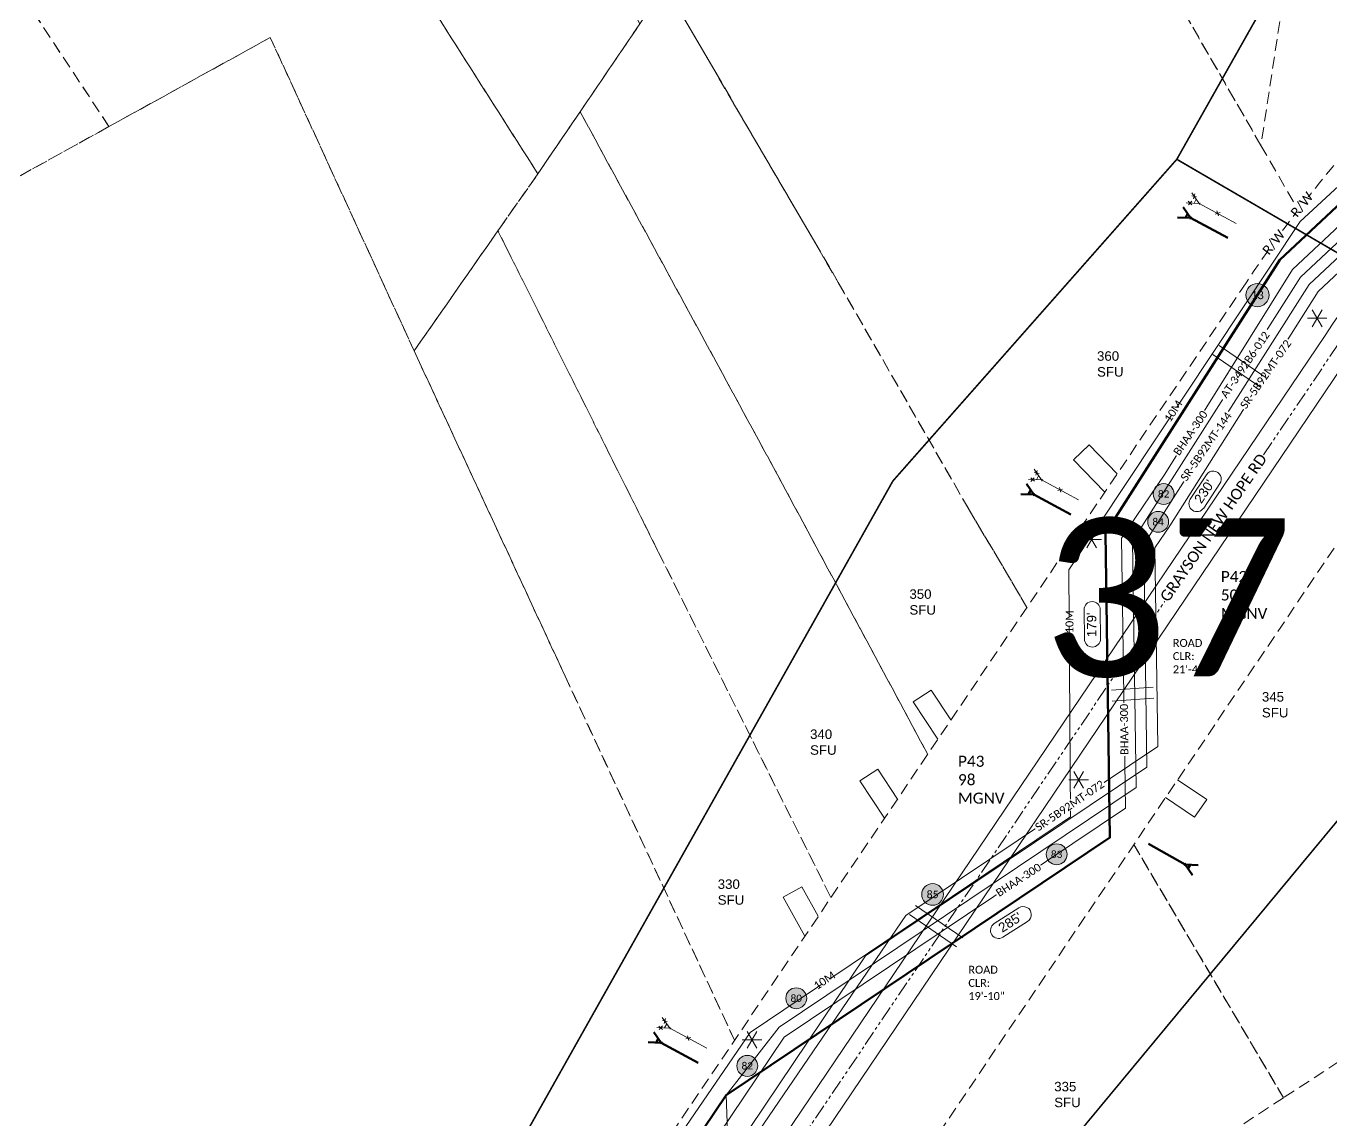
# Model space of a CAD drawing. Header units: inches. Extents: x 0 to 2372193, y 0 to 1426201.
# Drawn here: x 2365434 to 2366259, y 1421993 to 1422685 of the extents above; entities that cross this region are included whole.
import ezdxf
from ezdxf import colors
from ezdxf.entities.mleader import LeaderData, LeaderLine
from ezdxf.enums import TextEntityAlignment as Align
from ezdxf.math import Vec2, Vec3

# ---------------------------------------------------------------- set-up
doc = ezdxf.new("R2010")
doc.units = ezdxf.units.IN
doc.header["$MEASUREMENT"] = 0
doc.linetypes.add('DASHED', pattern=[0.75, 0.5, -0.25])
doc.linetypes.add('PHANTOM2', pattern=[1.25, 0.625, -0.125, 0.125, -0.125, 0.125, -0.125])
for name, color, linetype in [('ADDRESS', 6, 'Continuous'), ('AERIAL CABLE EX', 5, 'Continuous'), ('Center Line', 1, 'PHANTOM2'), ('EOP', 6, 'Continuous'), ('ga_clayton', 7, 'Continuous'), ('Grouping_Boundary', 2, 'Continuous'), ('LINE LABELS', 7, 'Continuous'), ('Parcels', 7, 'Continuous'), ('POLE INFO', 7, 'Continuous'), ('REELS BUBBLES', 87, 'Continuous'), ('Right_of_Way', 7, 'Continuous'), ('SPAN LENGTHS', 7, 'Continuous'), ('STREET NAMES', 250, 'Continuous')]:
    doc.layers.add(name, color=color, linetype=linetype)
for name, color, linetype, lineweight in [('AnchorGuyProposed', 1, 'Continuous', 50), ('AnchorGuyRemove', 7, 'Continuous', 0), ('DRIVEWAYS', 250, 'Continuous', 20), ('OVERLASH', 255, 'Continuous', 0), ('Poles', 7, 'Continuous', 0), ('PROP CABLE', 1, 'Continuous', 50), ('PROPOSED_AERIAL', 1, 'Continuous', 60), ('ROAD CLEARENCE TEXT', 7, 'Continuous', 0)]:
    doc.layers.add(name, color=color, linetype=linetype, lineweight=lineweight)
doc.styles.add('Annotative', font='arial.ttf')
doc.styles.add('calibri', font='calibri.ttf')
doc.styles.add('Legend', font='calibri.ttf')
doc.styles.add('PROPOSED', font='calibri.ttf')
doc.styles.get("Standard").update_dxf_attribs({"font": 'arial.ttf'})

# ---------------------------------------------------------------- blocks, each defined once
blk = doc.blocks.new('_Open90')
at = {"color": 0, "linetype": 'ByBlock', "lineweight": -2}
for p, q in [((-0.5, 0.5), (0, 0)), ((0, 0), (-1, 0)), ((0, 0), (-0.5, -0.5))]:
    blk.add_line(p, q, dxfattribs=at)
blk = doc.blocks.new('ACMAP_ANN_TEMPLATE_SPANS')
at = {"color": 0, "linetype": 'ByBlock', "lineweight": -2}
for p, q in [((-8.2, 12.5), (22.7, 12.5)), ((-8.2, -4.5), (22.7, -4.5))]:
    blk.add_line(p, q, dxfattribs=at)
for centre, start, end in [((-8.2, 4), 90, 270), ((22.7, 4), 270, 90)]:
    blk.add_arc(centre, 8.49, start, end, dxfattribs=at)
at = {"color": 18, "lineweight": 50, "true_color": 0x000000, "style": 'Annotative'}
blk.add_attdef('AERIALFOOT', text='', height=10, dxfattribs=at).set_placement((6.7, 4.7), align=Align.MIDDLE_CENTER)
blk = doc.blocks.new('POLES')
at = {"layer": 'Poles'}
for points in [[(-0.93, 1.72), (1.13, -1.84)], [(-0.93, -1.84), (1.13, 1.71)], [(-1.96, -0.06), (2.16, -0.06)]]:
    blk.add_lwpolyline(points, dxfattribs=at)
blk = doc.blocks.new('*U271')
for points in [[(0, 0), (-7.54, -1.11)], [(-7.54, -1.11), (-9.76, -0.37)], [(-7.54, -1.11), (-9.47, -2.44)], [(-8.6, -0.43), (-9.43, -0.79)], [(-8.42, -2.08), (-9.32, -1.98)], [(-8.84, -1.03), (-9.19, -0.2)], [(-8.92, -2.48), (-8.82, -1.58)], [(-8.3, -1.63), (-8.42, -0.82)], [(-7.54, -1.11), (-7.4, -0.93)], [(-7.36, -1.24), (-7.54, -1.11)], [(-3.41, -0.83), (-4.13, -0.28)], [(-4.04, -0.91), (-3.5, -0.19)]]:
    blk.add_lwpolyline(points)
blk = doc.blocks.new('*U272')
for p, q in [((0, 0), (-7.54, -1.11)), ((-7.54, -1.11), (-9.76, -0.37)), ((-9.47, -2.44), (-7.54, -1.11)), ((-8.3, -1.63), (-8.42, -0.82)), ((-7.54, -1.11), (-7.4, -0.93)), ((-7.36, -1.24), (-7.54, -1.11))]:
    blk.add_line(p, q)
blk = doc.blocks.new('*U273')
for p, q in [((0, 0), (7.56, 0.95)), ((7.38, 1.09), (7.56, 0.95)), ((7.56, 0.95), (7.42, 0.78)), ((9.51, 2.25), (7.56, 0.95)), ((7.56, 0.95), (9.76, 0.18)), ((8.33, 1.46), (8.43, 0.65))]:
    blk.add_line(p, q)
blk = doc.blocks.new('*U310')
at = {"linetype": 'Continuous', "lineweight": 0, "true_color": 0xffffff}
h = blk.add_hatch(color=7, dxfattribs=at)
h.dxf.hatch_style = 1
h.paths.add_polyline_path([(-0.122, 0, 1), (0.122, 0, 1)])
at = {"color": 0, "linetype": 'ByBlock', "lineweight": -2}
blk.add_circle((0, 0), 0.122, dxfattribs=at)
at = {"color": 0, "linetype": 'ByBlock', "lineweight": -2, "style": 'PROPOSED'}
blk.add_attdef('CCFN', text='', height=0.0844, dxfattribs=at).set_placement((0, 0), align=Align.MIDDLE_CENTER)
at = {"color": 0, "linetype": 'ByBlock', "lineweight": -2, "flags": 104}
blk.add_attdef('CCFA', text='', height=0.0844, dxfattribs=at).set_placement((0.206, 0.09), align=Align.TOP_LEFT)
blk = doc.blocks.new('*U396')
at = {"linetype": 'Continuous', "lineweight": 0}
for p, q in [((-0.01, -4), (-3.08, 0.16)), ((0.79, -3.4), (-2.28, 0.75))]:
    blk.add_line(p, q, dxfattribs=at)
blk = doc.blocks.new('*U397')
at = {"linetype": 'Continuous', "lineweight": 0}
for p, q in [((0.09, -2.15), (-2.97, 0.05)), ((0.68, -1.33), (-2.39, 0.86))]:
    blk.add_line(p, q, dxfattribs=at)
blk = doc.blocks.new('*U398')
at = {"linetype": 'Continuous', "lineweight": 0}
for p, q in [((-0.01, -4), (-3.08, 0.16)), ((0.79, -3.4), (-2.28, 0.75))]:
    blk.add_line(p, q, dxfattribs=at)

msp = doc.modelspace()

# ---------------------------------------------------------------- linework, layer by layer
at = {"layer": 'AERIAL CABLE EX', "lineweight": 0}
msp.add_lwpolyline([(2367594.92, 1423276.67), (2367211.63, 1423134.94), (2366978.05, 1423105.39), (2366451.53, 1422756.67), (2366239.74, 1422561.28), (2366093.49, 1422340.96), (2366094.68, 1422184.63), (2365892.02, 1422048.21), (2365672.5, 1421727.62), (2365622.47, 1421561.87), (2365392.11, 1421401.86), (2365188.3, 1421267.82), (2365015.93, 1421154.46), (2364850.16, 1421045.44)], dxfattribs=at)
for points in [[(2367584.88, 1423252.38), (2367535.62, 1423246.32), (2367386.67, 1423194.97), (2367211.12, 1423126.02), (2367064.26, 1423116.48), (2366681.82, 1422860.41), (2366475.11, 1422726.96), (2366251.19, 1422517.06), (2366157.35, 1422368.68)], [(2367534.88, 1423231.25), (2367391.51, 1423181.83), (2367214.2, 1423112.19), (2367013.19, 1423099.14), (2366674.01, 1422872.03), (2366466.44, 1422738.03), (2366240.14, 1422525.94), (2366133.88, 1422358.96), (2366136.1, 1422203.17), (2365910.27, 1422051.67), (2365876.84, 1422008.77), (2365877.83, 1421979.77), (2365776.6, 1421829.15), (2365707.63, 1421734.54), (2365645.67, 1421554.73), (2365402.64, 1421386.26), (2365198.64, 1421252.1), (2365026.27, 1421138.74), (2364855.93, 1421026.72)], [(2367565.01, 1423234.24), (2367400.51, 1423177.53), (2367393.93, 1423175.26), (2367237.06, 1423113.65), (2367215.75, 1423105.28), (2366987.65, 1423090.46), (2366890.08, 1423025.13), (2366670.1, 1422877.84), (2366462.13, 1422743.58), (2366412.77, 1422697.33), (2366235.07, 1422530.79), (2366154.15, 1422401.45), (2366126.85, 1422361.06), (2366129.29, 1422190.17), (2365913.52, 1422045.42), (2365770.86, 1421833.17), (2365701.36, 1421737.81), (2365632.08, 1421536.8), (2365406.56, 1421380.46), (2365202.49, 1421246.25), (2365030.11, 1421132.89), (2364859.78, 1421020.87)], [(2367512.61, 1423230.98), (2367389.09, 1423188.4), (2367212.66, 1423119.11), (2367038.72, 1423107.81), (2366677.92, 1422866.22), (2366470.78, 1422732.5), (2366245.54, 1422521.38), (2366140.91, 1422356.87), (2366142.92, 1422216.17), (2365964.87, 1422096.73), (2365782.33, 1421825.13), (2365713.91, 1421731.26), (2365659.25, 1421572.67), (2365591.02, 1421525.37)], [(2366157.35, 1422368.68), (2366147.94, 1422354.77), (2366149.73, 1422229.17), (2365990.55, 1422122.38), (2365786.46, 1421823.11), (2365720.19, 1421727.99), (2365671.19, 1421585.83), (2365394.81, 1421397.87), (2365190.95, 1421263.8), (2365018.57, 1421150.44), (2364848.24, 1421038.41)]]:
    msp.add_lwpolyline(points, dxfattribs=at).dxf.unprotected_set("ltscale", 0)
at = {"layer": 'DRIVEWAYS', "color": 1, "lineweight": 0}
for points in [[(2366116.27, 1422390.07), (2366096.57, 1422410.54), (2366106.39, 1422419.9), (2366124.03, 1422401.56)], [(2366010.72, 1422233.79), (2365995.17, 1422257.39), (2366006.54, 1422264.8), (2366018.94, 1422245.96)], [(2365976.94, 1422183.78), (2365961.4, 1422207.38), (2365972.76, 1422214.79), (2365985.16, 1422195.95)], [(2366162.34, 1422208.15), (2366180.74, 1422195.75), (2366173.1, 1422184.53), (2366154.75, 1422196.91)], [(2365926.56, 1422109.19), (2365912.84, 1422133.83), (2365924.72, 1422140.38), (2365935.07, 1422121.79)]]:
    msp.add_lwpolyline(points, dxfattribs=at)
at = {"layer": 'EOP', "color": 6, "lineweight": 0}
for points in [[(2364504.56, 1420829.15), (2365502.67, 1421485.56, 0.103775), (2365829.09, 1421821.94), (2366272.24, 1422478.07, -0.095217), (2366455.71, 1422666.68), (2366951.24, 1423001.34, -0.069074), (2367433.83, 1423224.77, -0.273612), (2367468.46, 1423216.35, 0.037295), (2367700.58, 1423021.59, -0.114982), (2368002.02, 1422692.99, 0.059176), (2368265.64, 1422310.17, 0.032124), (2368334.89, 1422234.22, -0.433878), (2368334.22, 1422190.41), (2368231.25, 1422096.98)], [(2366444.39, 1422683.16, 0.095228), (2366255.6, 1422489.16), (2365812.35, 1421832.88, -0.103817)]]:
    msp.add_lwpolyline(points, format="xyb", dxfattribs=at)
at = {"layer": 'Parcels', "color": 255, "linetype": 'DASHED', "lineweight": 0, "ltscale": 15}
for points in [[(2365668.16, 1422957.23), (2365736.75, 1422835.25), (2365822.25, 1422686.25), (2365784.5, 1422630.62), (2365764.75, 1422601.62), (2365757.75, 1422591.37), (2365654.25, 1422754), (2365563.56, 1422895.71)], [(2366067.06, 1422317.21), (2366030.5, 1422378.87), (2365947.75, 1422522.62), (2365838.25, 1422710.13), (2365851.5, 1422729.62), (2365908.5, 1422799.87), (2366015.89, 1422932.35), (2366022.5, 1422940.5), (2366063.5, 1422870.62), (2366127.5, 1422761), (2366215, 1422609.37), (2366238.51, 1422568.56)], [(2366250.64, 1422843.34), (2366215, 1422609.37), (2366127.5, 1422761), (2366063.5, 1422870.62), (2366175.16, 1422908.31)], [(2365563.56, 1422895.71), (2365654.25, 1422754), (2365757.75, 1422591.37), (2365732.5, 1422555.37), (2365679.5, 1422479.37), (2365588.5, 1422677.62), (2365486.5, 1422621.25), (2365358.41, 1422815.32)], [(2365358.41, 1422815.32), (2365486.5, 1422621.25), (2365418.5, 1422583.62), (2365372, 1422557.87), (2365204.5, 1422464.75), (2365201, 1422462.75), (2365000, 1422702.25), (2364907.09, 1422809.59)], [(2366004.27, 1422224.24), (2365908, 1422403.37), (2365784.5, 1422630.62), (2365822.25, 1422686.25), (2365838.25, 1422710.13), (2365947.75, 1422522.62), (2366030.5, 1422378.87), (2366067.06, 1422317.21)], [(2365111.52, 1421324.07), (2365097.25, 1421489.5), (2365083.5, 1421654.87), (2365071.75, 1421794.12), (2365049.25, 1422065.87), (2365026.53, 1422338.55), (2365024.5, 1422362.87), (2365201, 1422462.75), (2365204.5, 1422464.75), (2365372, 1422557.87), (2365418.5, 1422583.62), (2365486.5, 1422621.25), (2365588.5, 1422677.62), (2365679.5, 1422479.37), (2365775, 1422273.62), (2365882.14, 1422043.43)], [(2365943.08, 1422133.65), (2365833.5, 1422353.12), (2365732.5, 1422555.37), (2365757.75, 1422591.37), (2365764.75, 1422601.62), (2365784.5, 1422630.62), (2365908, 1422403.37), (2366004.27, 1422224.24)], [(2365882.14, 1422043.43), (2365775, 1422273.62), (2365679.5, 1422479.37), (2365732.5, 1422555.37), (2365833.5, 1422353.12), (2365943.08, 1422133.65)], [(2366315.75, 1422435.29), (2366470.75, 1422167.5), (2366460.04, 1422160.31), (2366320.75, 1422066.87), (2366229.25, 1422007), (2366134.66, 1422167.16)], [(2366134.66, 1422167.16), (2366229.25, 1422007), (2366166.5, 1421966), (2365980.75, 1421841.38), (2365953.37, 1421898.76)]]:
    msp.add_lwpolyline(points, dxfattribs=at)
at = {"layer": 'PROPOSED_AERIAL', "color": 5, "lineweight": 50}
for points in [[(2367579.1, 1423232.01), (2367397.39, 1423165.88), (2367217.79, 1423097.31), (2366951.17, 1423078.07), (2366664.52, 1422886.14), (2366455.95, 1422751.49), (2366227.03, 1422537), (2366116.8, 1422364.06), (2366119.55, 1422171.6), (2365876.84, 1422008.77)], [(2365876.84, 1422008.77), (2365762.67, 1421838.9), (2365692.39, 1421742.49), (2365612.67, 1421511.18), (2365412.16, 1421372.17), (2365207.98, 1421237.9), (2365035.61, 1421124.54), (2364869.84, 1421015.52)]]:
    msp.add_lwpolyline(points, dxfattribs=at)
at = {"layer": 'Right_of_Way', "color": 3, "linetype": 'DASHED', "lineweight": 0, "ltscale": 15}
for points in [[(2365204.67, 1422800.72, 0.133355), (2365548.12, 1422886.63), (2365911.74, 1423100.5, 0.002633), (2366679.02, 1423524.02), (2366728.49, 1423431.19, -0.374658), (2366700.73, 1423317.42), (2366305.26, 1423048.54, 1.434997), (2366135.14, 1422980.47, -0.051985), (2366139.42, 1422974.6), (2366169.98, 1422922.02, -0.063833), (2366173.44, 1422913.81, 0.783956), (2366364.66, 1422919.63), (2366780.22, 1423202.18, 0.378015), (2366852.3, 1423496.55), (2366801.19, 1423592.46), (2366897.94, 1423646.81, 0.037205), (2367298.14, 1423263.41, 0.054406), (2366907.2, 1423068.14), (2366410.44, 1422732.64, 0.095258), (2366205.68, 1422522.45), (2365762.1, 1421865.69, -0.103949)], [(2364537.53, 1420779.02), (2365535.93, 1421435.63, 0.103656), (2365879.32, 1421789.11), (2366322.18, 1422444.8, -0.095182), (2366489.68, 1422617.22), (2366984.25, 1422951.24, -0.062462), (2367404.94, 1423152.58, 0.037542), (2367648.94, 1422947.88, -0.114927), (2367923.01, 1422649.87, 0.058765), (2368196.7, 1422252.28, 0.02478), (2368255.34, 1422186.35), (2368195.17, 1422131.75)]]:
    msp.add_lwpolyline(points, format="xyb", dxfattribs=at)

# ---------------------------------------------------------------- block references
at = {"layer": 'AnchorGuyProposed', "xscale": -3.5, "yscale": -3.5, "zscale": -3.5, "rotation": 143.2769644748171}
for name, p in [('*U272', (2366193.98, 1422550.81)), ('*U272', (2366094.81, 1422375.89)), ('*U273', (2366143.88, 1422167.74)), ('*U272', (2365859.18, 1422029.18))]:
    msp.add_blockref(name, p, dxfattribs=at)
at = {"layer": 'AnchorGuyRemove', "xscale": -3.5, "yscale": -3.5, "zscale": -3.5, "rotation": 143.2769644748171}
for p in [(2366199.39, 1422560.04), (2366099.71, 1422385.15), (2365864.59, 1422038.41)]:
    msp.add_blockref('*U271', p, dxfattribs=at)
at = {"layer": 'ga_clayton', "xscale": 3, "yscale": 3, "zscale": 3}
for p in [(2366250.26, 1422500.19), (2366107.69, 1422360.28), (2366099.43, 1422208.28), (2365892.89, 1422043.89)]:
    msp.add_blockref('POLES', p, dxfattribs=at)
at = {"layer": 'OVERLASH', "color": 18, "true_color": 0x000000, "xscale": 6.997610170159894, "yscale": 6.997610170159894, "zscale": 6.997610170159894, "rotation": 199.0293314885834}
msp.add_blockref('*U396', (2366005.68, 1422102.25), dxfattribs=at)
at = {"layer": 'REELS BUBBLES', "color": 250, "lineweight": 0}
for p, xscale, yscale, zscale, values in [((2366212.8, 1422514.67), 60, 60, 60, {'CCFN': '13'}), ((2366007.39, 1422135.64), 56.40187593843631, 56.40187593843631, 56.40187593843631, {'CCFN': '85'}), ((2365921.15, 1422069.97), 54.17900581686615, 54.17900581686615, 54.17900581686615, {'CCFN': '80'}), ((2365890.18, 1422027.2), 54.17900581686615, 54.17900581686615, 54.17900581686615, {'CCFN': '82'})]:
    msp.add_blockref('*U310', p, dxfattribs=dict(at, xscale=xscale, yscale=yscale, zscale=zscale)).add_auto_attribs(values)
at = {"layer": 'SPAN LENGTHS', "lineweight": 0}
ref = msp.add_blockref('ACMAP_ANN_TEMPLATE_SPANS', (2366179.3, 1422385.59), dxfattribs=dict(at, xscale=0.6, yscale=0.6, zscale=0.6, rotation=56.37480903385539))
ref.add_attrib('AERIALFOOT', "230'", dxfattribs={"layer": 'PROP CABLE', "height": 6, "rotation": 56.37481, "style": 'Annotative'}).set_placement((2366179.16, 1422390.5), align=Align.MIDDLE_CENTER)
ref = msp.add_blockref('ACMAP_ANN_TEMPLATE_SPANS', (2366110.82, 1422302.15), dxfattribs=dict(at, xscale=0.5999999999999998, yscale=0.5999999999999998, zscale=0.5999999999999998, rotation=90.43838028610709))
ref.add_attrib('AERIALFOOT', "179'", dxfattribs={"layer": 'PROP CABLE', "height": 6, "rotation": 90.43838, "style": 'Annotative'}).set_placement((2366107.96, 1422306.14), align=Align.MIDDLE_CENTER)
ref = msp.add_blockref('ACMAP_ANN_TEMPLATE_SPANS', (2366054.54, 1422113.5), dxfattribs=dict(at, xscale=0.5999999999999999, yscale=0.5999999999999999, zscale=0.5999999999999999, rotation=32.71729108265001))
ref.add_attrib('AERIALFOOT', "285'", dxfattribs={"layer": 'PROP CABLE', "height": 6, "rotation": 32.71729, "style": 'Annotative'}).set_placement((2366056.38, 1422118.05), align=Align.MIDDLE_CENTER)

# ---------------------------------------------------------------- texts
at = {"layer": 'ADDRESS', "color": 1, "lineweight": 35, "char_height": 6, "attachment_point": 1}
for s, insert in [('360\\PSFU', (2366111.36, 1422479.15)), ('350\\PSFU', (2365992.72, 1422328.58)), ('345\\PSFU', (2366215.64, 1422263.59)), ('340\\PSFU', (2365929.89, 1422239.97)), ('330\\PSFU', (2365871.48, 1422145.13)), ('335\\PSFU', (2366084.3, 1422017.1))]:
    msp.add_mtext(s, dxfattribs=dict(at, insert=insert))
at = {"layer": 'Grouping_Boundary', "style": 'PROPOSED'}
msp.add_text('37', height=100, dxfattribs=at).set_placement((2366077.13, 1422273.59))
at = {"layer": 'POLE INFO', "char_height": 7, "width": 0.2965, "attachment_point": 1, "style": 'calibri'}
for s, insert in [('P42\\P50-2\\PMGNV', (2366189.66, 1422340.19)), ('P43\\P98\\PMGNV', (2366023.45, 1422223.37))]:
    msp.add_mtext(s, dxfattribs=dict(at, insert=insert))
at = {"layer": 'ROAD CLEARENCE TEXT', "lineweight": 50, "char_height": 5, "attachment_point": 1, "style": 'PROPOSED'}
for s, insert in [('ROAD CLR:\\P21\'-4"', (2366159.29, 1422297.2)), ('ROAD CLR:\\P19\'-10"', (2366029.98, 1422090.53))]:
    msp.add_mtext_dynamic_manual_height_columns(s, width=26.2338, gutter_width=50, heights=[0], dxfattribs=dict(at, insert=insert))

# ---------------------------------------------------------------- leaders
at = {"layer": 'ga_clayton'}
ml = msp.add_multileader_mtext('Standard', dxfattribs=at)
ml.set_content('\\pxt10;NOTE: 749-772 UNITS COUNTS FOR\\P\\ptz;ENERGIZED EXISTING FBT FOR \\PADDRESS 748 (51995432)', color=256)
ml.set_leader_properties(color=256, linetype='ByLayer', lineweight=30)
ml.set_arrow_properties(name='OPEN90')
ml.build(insert=Vec2(0, 0))
ml.multileader.update_dxf_attribs({"leader_type": 2, "dogleg_length": 0.36, "arrow_head_size": 22.59, "scale": 5})
ctx = ml.context
ctx.base_point, ctx.scale, ctx.char_height, ctx.arrow_head_size, ctx.landing_gap_size, ctx.plane_origin = Vec3(2370638.16, 1425758.3), 5, 5.2776, 22.59, 0.203, Vec3(2370621.98, 1425682.48)
notes = []
notes.append((ctx, [(0, (0, 0, 0), (0, 0), (1, 0), 1, [])]))
ctx.mtext.insert, ctx.mtext.width, ctx.mtext.defined_height, ctx.mtext.flow_direction = Vec3(2370638.36, 1425760.94), 154.0655, 53.22, 5
ml = msp.add_multileader_mtext('Standard', dxfattribs=at)
ml.set_content('\\pxt10;NOTE: 773-778 UNITS COUNTS FOR\\P\\ptz;ENERGIZED EXISTING FBT FOR \\PADDRESS 788 (51991809)', color=256)
ml.set_leader_properties(color=256, linetype='ByLayer', lineweight=30)
ml.set_arrow_properties(name='OPEN90')
ml.build(insert=Vec2(0, 0))
ml.multileader.update_dxf_attribs({"leader_type": 2, "dogleg_length": 0.36, "arrow_head_size": 22.59, "scale": 5})
ctx = ml.context
ctx.base_point, ctx.scale, ctx.char_height, ctx.arrow_head_size, ctx.landing_gap_size, ctx.plane_origin = Vec3(2370772.51, 1425436.28), 5, 5.2776, 22.59, 0.203, Vec3(2370756.33, 1425360.45)
notes.append((ctx, [(0, (0, 0, 0), (0, 0), (1, 0), 1, [])]))
ctx.mtext.insert, ctx.mtext.width, ctx.mtext.defined_height, ctx.mtext.flow_direction = Vec3(2370772.72, 1425438.92), 154.0655, 53.22, 5
for ctx, leaders in notes:
    for number, flags, end, landing, length, lines in leaders:
        leader = LeaderData()
        leader.index, (leader.has_last_leader_line, leader.has_dogleg_vector, leader.attachment_direction) = number, flags
        leader.last_leader_point, leader.dogleg_vector, leader.dogleg_length = Vec3(end), Vec3(landing), length
        for number, points, colour, breaks in lines:
            line = LeaderLine()
            line.index, line.vertices, line.color, line.breaks = number, Vec3.list(points), colors.encode_raw_color(colour), breaks
            leader.lines.append(line)
        ctx.leaders.append(leader)

# ---------------------------------------------------------------- next in the draw order: texts
at = {"layer": 'AERIAL CABLE EX', "char_height": 5, "attachment_point": 5, "style": 'Legend', "bg_fill": 3, "box_fill_scale": 1.1, "bg_fill_color": 256, "bg_fill_transparency": 0}
for s, insert, width, rotation in [('\\pxqc;AT-3492B6-012', (2366204.98, 1422470.69), 51.2577, 55.6216), ('BHAA-300', (2366170.43, 1422427.48), 32.4731, 55.5194), ('BHAA-300', (2366128.58, 1422240.01), 32.4731, 90.51778), ('\\pxqc;SR-5B92MT-072', (2366094.05, 1422191.82), 51.2577, 34.24901), ('BHAA-300', (2366061.7, 1422144.83), 32.4731, 32.88253)]:
    msp.add_mtext(s, dxfattribs=dict(at, insert=insert, width=width, rotation=rotation))

# ---------------------------------------------------------------- next in the draw order: block references
at = {"layer": 'OVERLASH', "color": 18, "true_color": 0x000000, "xscale": 6.997610170159896, "yscale": 6.997610170159896, "zscale": 6.997610170159896, "rotation": 219.4682743569956}
msp.add_blockref('*U397', (2366130.61, 1422253.68), dxfattribs=at)
at = {"layer": 'REELS BUBBLES', "color": 250, "lineweight": 0, "xscale": 54.17900581686615, "yscale": 54.17900581686615, "zscale": 54.17900581686615}
msp.add_blockref('*U310', (2366085.83, 1422161.02), dxfattribs=at).add_auto_attribs({'CCFN': '83'})

# ---------------------------------------------------------------- next in the draw order: texts
at = {"layer": 'AERIAL CABLE EX', "insert": (2366180.36, 1422418.9), "char_height": 5, "width": 51.2577, "attachment_point": 5, "rotation": 55.36676, "style": 'Legend', "bg_fill": 3, "box_fill_scale": 1.1, "bg_fill_color": 256, "bg_fill_transparency": 0}
msp.add_mtext('\\pxqc;SR-5B92MT-144', dxfattribs=at)

# ---------------------------------------------------------------- next in the draw order: texts
at = {"layer": 'AERIAL CABLE EX', "insert": (2366218.03, 1422464.62), "char_height": 5, "width": 51.2577, "attachment_point": 5, "rotation": 55.36676, "style": 'Legend', "bg_fill": 3, "box_fill_scale": 1.1, "bg_fill_color": 256, "bg_fill_transparency": 0}
msp.add_mtext('\\pxqc;SR-5B92MT-072', dxfattribs=at)

# ---------------------------------------------------------------- next in the draw order: linework, layer by layer
at = {"layer": 'Center Line', "color": 7, "linetype": 'PHANTOM2', "lineweight": 0, "ltscale": 15}
msp.add_lwpolyline([(2367453.18, 1423242.9, 0.069321), (2366945.73, 1423009.69), (2366450.05, 1422674.92, 0.095223), (2366263.92, 1422483.62), (2365820.72, 1421827.41, -0.103796), (2365497.13, 1421493.88), (2364499.07, 1420837.5)], format="xyb", dxfattribs=at)
msp.add_lwpolyline([(2367453.18, 1423242.9, 0.069321), (2366945.73, 1423009.69), (2366450.05, 1422674.92, 0.095223), (2366263.92, 1422483.62), (2365820.72, 1421827.41, -0.103796), (2365497.13, 1421493.88), (2364499.07, 1420837.5)], format="xyb", dxfattribs=at)
at = {"layer": 'Grouping_Boundary', "const_width": 1}
for points in [[(2366997.01, 1423199.29), (2367186.44, 1422940.23), (2366406.07, 1422458.35), (2366161.81, 1422600.56), (2366232.82, 1422726.36)], [(2366161.81, 1422600.56), (2366406.07, 1422458.35), (2366264.28, 1422183.31), (2365980.75, 1421841.38), (2365738.81, 1421964.29), (2365982.28, 1422397.15)]]:
    msp.add_lwpolyline(points, close=True, dxfattribs=at)

# ---------------------------------------------------------------- next in the draw order: block references
at = {"layer": 'OVERLASH', "color": 18, "true_color": 0x000000, "xscale": 6.997610170159894, "yscale": 6.997610170159894, "zscale": 6.997610170159894, "rotation": 199.0293314885834}
msp.add_blockref('*U398', (2366197.59, 1422456.41), dxfattribs=at)

# ---------------------------------------------------------------- next in the draw order: texts
at = {"color": 7, "char_height": 5, "attachment_point": 5, "style": 'Legend', "bg_fill": 3, "box_fill_scale": 1, "bg_fill_color": 256, "bg_fill_transparency": 0}
for insert, rotation in [((2366159.59, 1422441.29), 56.66375), ((2366093.98, 1422308.08), 89.53379), ((2365938.99, 1422081.21), 33.78873)]:
    msp.add_mtext_dynamic_manual_height_columns('10M', width=6.0692, gutter_width=1, heights=[6.67], dxfattribs=dict(at, insert=insert, rotation=rotation))
at = {"layer": 'LINE LABELS', "char_height": 6, "width": 11.3108, "attachment_point": 5, "rotation": 51.55996, "style": 'Legend', "bg_fill": 3, "box_fill_scale": 1.1, "bg_fill_color": 256, "bg_fill_transparency": 0}
for insert in [(2366241.06, 1422571.87), (2366223.23, 1422547.98)]:
    msp.add_mtext('\\pxqc;R/W', dxfattribs=dict(at, insert=insert))
at = {"layer": 'STREET NAMES', "color": 6, "insert": (2366184.96, 1422367.62), "char_height": 7, "attachment_point": 5, "rotation": 55.46164, "style": 'Legend', "bg_fill": 3, "box_fill_scale": 1, "bg_fill_color": 256, "bg_fill_transparency": 0}
msp.add_mtext_dynamic_manual_height_columns('{\\C7;GRAYSON NEW HOPE RD}', width=111.5746, gutter_width=33.6, heights=[0], dxfattribs=at)

# ---------------------------------------------------------------- next in the draw order: block references
at = {"layer": 'REELS BUBBLES', "color": 250, "lineweight": 0, "xscale": 54.17900581686615, "yscale": 54.17900581686615, "zscale": 54.17900581686615}
for p, values in [((2366153.5, 1422388.87), {'CCFN': '82'}), ((2366150, 1422371.26), {'CCFN': '84'})]:
    msp.add_blockref('*U310', p, dxfattribs=at).add_auto_attribs(values)

doc.saveas('drawing.dxf')
